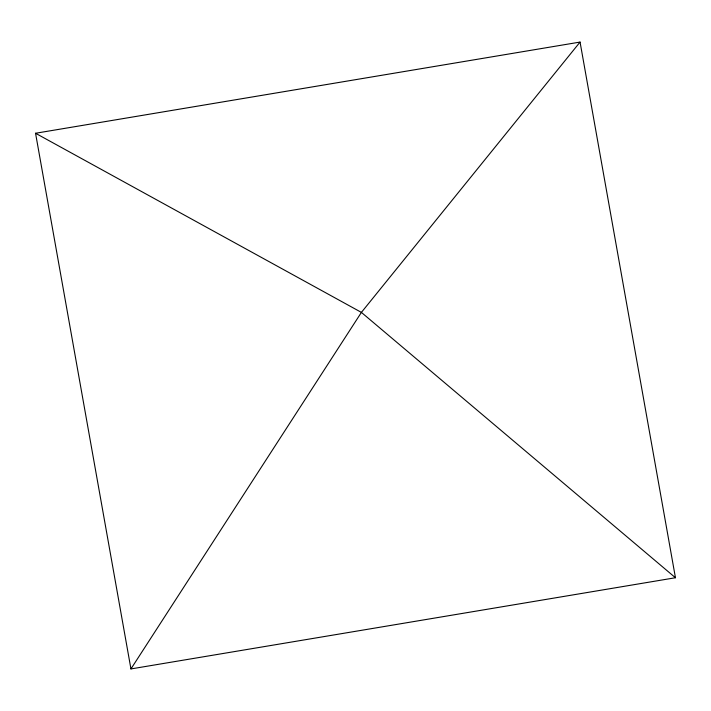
<?xml version="1.0" encoding="UTF-8"?>
<svg xmlns="http://www.w3.org/2000/svg" width="711" height="711" viewBox="0 0 711 711"><rect width="100%" height="100%" fill="white"/><g stroke="black" fill="none" stroke-linecap="round" stroke-linejoin="round"><path stroke-width="1.07" d="M130.94 668.927L361.401 312.396L580.06 42.073L675.45 577.741L130.94 668.927L35.55 133.259L580.06 42.073M35.55 133.259L361.401 312.396L675.45 577.741"/></g></svg>
